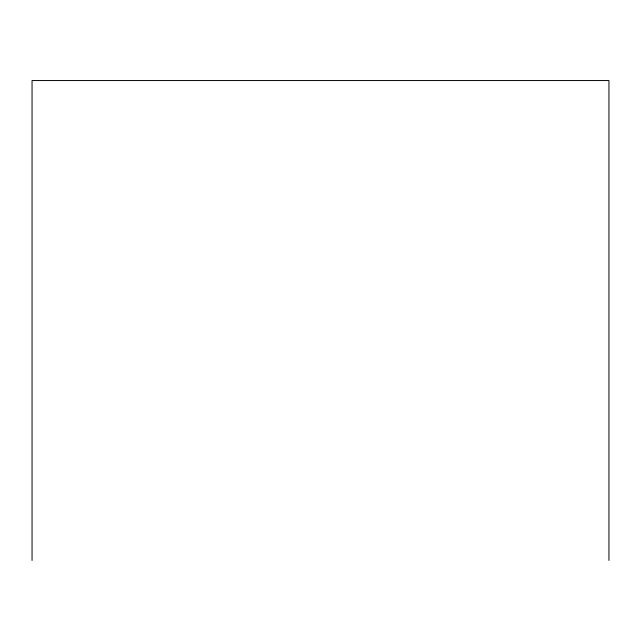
<?xml version="1.0" encoding="UTF-8"?>
<svg xmlns="http://www.w3.org/2000/svg" width="641" height="641" viewBox="0 0 641 641"><rect width="100%" height="100%" fill="white"/><g stroke="black" fill="none" stroke-linecap="round" stroke-linejoin="round"><path stroke-width="0.96" d="M608.95 560.45L608.95 80.55L32.05 80.55L32.05 560.45"/></g></svg>
